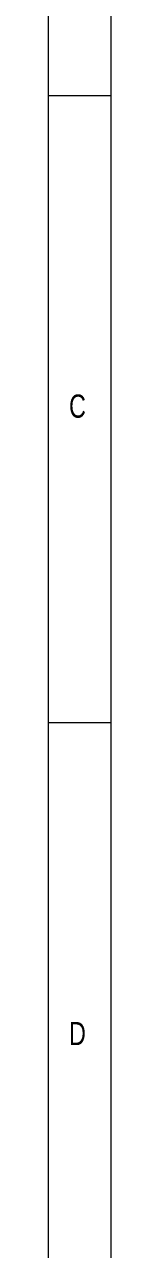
# Model space of a CAD drawing. Header units: millimetres. Extents: x 5 to 589, y 5 to 415.
# Drawn here: x 5 to 10, y 218 to 315.7 of the extents above; entities that cross this region are included whole.
import ezdxf

# ---------------------------------------------------------------- set-up
doc = ezdxf.new("R2010")
doc.units = ezdxf.units.MM
doc.styles.add('SLDTEXTSTYLE0', font='TXT', dxfattribs={"width": 0.75})

msp = doc.modelspace()

# ---------------------------------------------------------------- linework, layer by layer
at = {"color": 7, "linetype": 'Continuous', "lineweight": 0}
for p, q in [((5, 415), (5, 5)), ((10, 410), (10, 10)), ((5, 310), (10, 310)), ((10, 260), (5, 260))]:
    msp.add_line(p, q, dxfattribs=at)

# ---------------------------------------------------------------- texts
at = {"color": 7, "linetype": 'Continuous', "lineweight": 0, "char_height": 1.852, "attachment_point": 1, "style": 'SLDTEXTSTYLE0'}
for s, insert in [('C', (6.667, 286.168)), ('D', (6.667, 236.168))]:
    msp.add_mtext(s, dxfattribs=dict(at, insert=insert))

doc.saveas('drawing.dxf')
